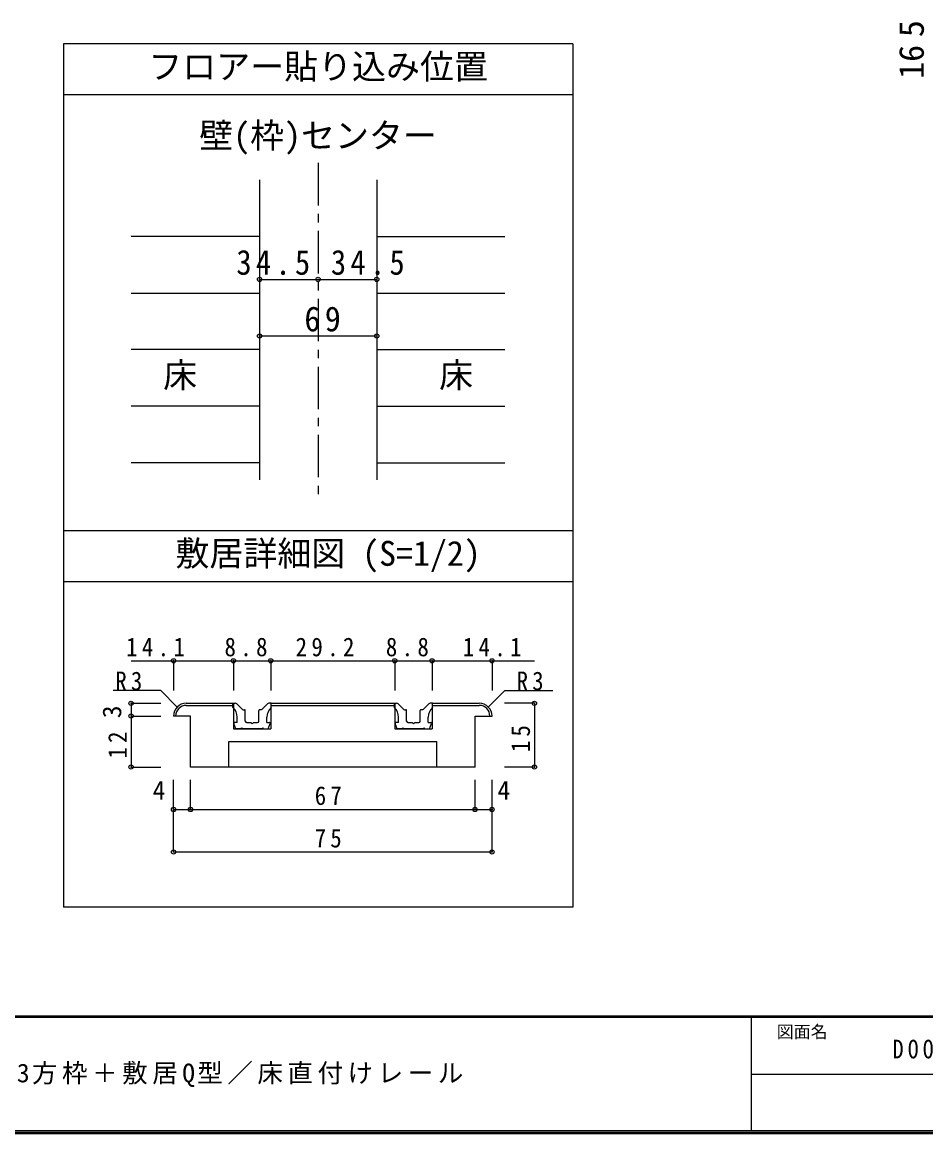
# Model space of a CAD drawing. Units: millimetres, scale not verified, with parts at other scales. Extents: x -973 to 977, y -718 to 696.
# Drawn here: x -428 to 104, y -701 to -47 of the extents above; entities that cross this region are included whole.
import ezdxf
from ezdxf.enums import TextEntityAlignment as Align

# ---------------------------------------------------------------- set-up
doc = ezdxf.new("R2010")
doc.units = ezdxf.units.MM
doc.header["$LTSCALE"] = 5
doc.header["$PDMODE"] = 32
doc.header["$PDSIZE"] = 2.5
doc.linetypes.add('CHAIN1', pattern=[8, 5, -1, 1, -1])
for name, color, linetype in [('0-1_通り芯', 4, 'CHAIN1'), ('0-3_仕上げ', 7, 'Continuous'), ('0-4_枠', 3, 'Continuous'), ('0-A_文字', 7, 'Continuous'), ('0-B_寸法', 7, 'Continuous'), ('1-4_枠', 3, 'Continuous'), ('1-7_金物', 7, 'Continuous'), ('1-B_寸法', 7, 'Continuous'), ('F-0_補助線', 7, 'Continuous'), ('F-1_枠', 6, 'Continuous'), ('F-A_文字', 7, 'Continuous')]:
    doc.layers.add(name, color=color, linetype=linetype)
doc.styles.add('ＭＳ ゴシック', font='')
doc.styles.get('ＭＳ ゴシック').set_extended_font_data('MS Gothic')

msp = doc.modelspace()

# ---------------------------------------------------------------- linework, layer by layer
at = {"layer": '0-1_通り芯'}
msp.add_line((-253.347, -129.5), (-253.347, -326.007), dxfattribs=at)
at = {"layer": '0-3_仕上げ', "color": 4}
for p, q in [((-287.847, -172.801), (-363.347, -172.801)), ((-218.847, -172.801), (-143.347, -172.801)), ((-363.347, -206.103), (-287.847, -206.103)), ((-218.847, -206.103), (-143.347, -206.103)), ((-287.847, -239.404), (-363.347, -239.404)), ((-218.847, -239.404), (-143.347, -239.404)), ((-287.847, -272.706), (-363.347, -272.706)), ((-218.847, -272.706), (-143.347, -272.706)), ((-287.847, -306.007), (-363.347, -306.007)), ((-218.847, -306.007), (-143.347, -306.007))]:
    msp.add_line(p, q, dxfattribs=at)
at = {"layer": '0-4_枠'}
for p, q in [((-287.847, -139.5), (-287.847, -316.007)), ((-218.847, -139.5), (-218.847, -316.007))]:
    msp.add_line(p, q, dxfattribs=at)
at = {"layer": '0-A_文字', "color": 3}
for p, q in [((-103.347, -59.5), (-403.347, -59.5)), ((-403.347, -59.5), (-403.347, -567.5)), ((-103.347, -89.5), (-403.347, -89.5)), ((-103.347, -346.007), (-403.347, -346.007)), ((-103.347, -376.007), (-403.347, -376.007))]:
    msp.add_line(p, q, dxfattribs=at)
msp.add_lwpolyline([(-103.347, -59.5), (-103.347, -567.5), (-403.347, -567.5)], dxfattribs=at)
at = {"layer": '0-B_寸法', "color": 4}
for p, q in [((-287.847, -198.062), (-253.347, -198.062)), ((-253.347, -198.062), (-218.847, -198.062)), ((-287.847, -231.363), (-218.847, -231.363))]:
    msp.add_line(p, q, dxfattribs=at)
at = {"layer": '0-B_寸法'}
for p in [(-287.847, -198.062), (-253.347, -198.062), (-218.847, -198.062), (-287.847, -231.363), (-218.847, -231.363)]:
    msp.add_point(p, dxfattribs=at)
at = {"layer": '1-4_枠'}
for p, q in [((-330.978, -447.51), (-303.228, -447.51)), ((-330.978, -448.76), (-303.228, -448.76)), ((-303.228, -447.51), (-303.228, -462.51)), ((-281.228, -447.51), (-281.228, -462.51)), ((-281.228, -447.51), (-208.228, -447.51)), ((-281.228, -448.76), (-208.228, -448.76)), ((-208.228, -447.51), (-208.228, -462.51)), ((-186.228, -447.51), (-186.228, -462.51)), ((-186.228, -447.51), (-158.478, -447.51)), ((-186.228, -448.76), (-158.478, -448.76)), ((-328.478, -455.01), (-338.478, -455.01)), ((-328.478, -485.01), (-328.478, -455.01)), ((-160.978, -455.01), (-150.978, -455.01)), ((-160.978, -485.01), (-160.978, -455.01)), ((-303.228, -462.51), (-281.228, -462.51)), ((-208.228, -462.51), (-186.228, -462.51)), ((-183.478, -485.01), (-183.478, -470.01)), ((-160.978, -485.01), (-328.478, -485.01))]:
    msp.add_line(p, q, dxfattribs=at)
msp.add_lwpolyline([(-305.978, -485.01), (-305.978, -470.01), (-183.478, -470.01)], dxfattribs=at)
for centre, radius, start, end in [((-330.978, -455.01), 7.5, 90, 180), ((-330.978, -455.01), 6.25, 90, 180), ((-158.478, -455.01), 7.5, 0, 90), ((-158.478, -455.01), 6.25, 0, 90)]:
    msp.add_arc(centre, radius, start, end, dxfattribs=at)
at = {"layer": '1-7_金物'}
for p, q in [((-303.478, -447.511), (-302.121, -447.511)), ((-303.478, -450.011), (-303.478, -447.511)), ((-298.073, -451.041), (-301.237, -447.877)), ((-297.542, -451.261), (-296.728, -451.261)), ((-286.914, -451.261), (-287.728, -451.261)), ((-286.384, -451.041), (-283.219, -447.877)), ((-208.478, -447.511), (-207.121, -447.511)), ((-208.478, -450.011), (-208.478, -447.511)), ((-203.073, -451.041), (-206.237, -447.877)), ((-202.542, -451.261), (-201.728, -451.261)), ((-191.914, -451.261), (-192.728, -451.261)), ((-191.384, -451.041), (-188.219, -447.877)), ((-300.978, -458.761), (-300.978, -455.601)), ((-296.228, -458.011), (-296.228, -451.761)), ((-288.228, -458.011), (-288.228, -451.761)), ((-283.478, -458.761), (-283.478, -455.601)), ((-205.978, -458.761), (-205.978, -455.601)), ((-201.228, -458.011), (-201.228, -451.761)), ((-193.228, -458.011), (-193.228, -451.761)), ((-188.478, -458.761), (-188.478, -455.601)), ((-301.728, -462.511), (-302.943, -459.445)), ((-300.978, -458.761), (-302.478, -458.761)), ((-298.978, -462.511), (-301.728, -462.511)), ((-298.978, -462.511), (-298.478, -462.011)), ((-298.478, -462.011), (-297.978, -462.511)), ((-286.478, -462.511), (-297.978, -462.511)), ((-292.228, -459.511), (-291.478, -458.761)), ((-291.478, -458.761), (-288.978, -458.761)), ((-285.978, -462.011), (-286.478, -462.511)), ((-285.478, -462.511), (-285.978, -462.011)), ((-285.478, -462.511), (-282.728, -462.511)), ((-283.478, -458.761), (-281.978, -458.761)), ((-282.728, -462.511), (-281.513, -459.445)), ((-206.728, -462.511), (-207.943, -459.445)), ((-205.978, -458.761), (-207.478, -458.761)), ((-203.978, -462.511), (-206.728, -462.511)), ((-203.978, -462.511), (-203.478, -462.011)), ((-203.478, -462.011), (-202.978, -462.511)), ((-191.478, -462.511), (-202.978, -462.511)), ((-197.228, -459.511), (-196.478, -458.761)), ((-196.478, -458.761), (-193.978, -458.761)), ((-190.978, -462.011), (-191.478, -462.511)), ((-190.478, -462.511), (-190.978, -462.011)), ((-190.478, -462.511), (-187.728, -462.511)), ((-188.478, -458.761), (-186.978, -458.761)), ((-187.728, -462.511), (-186.513, -459.445))]:
    msp.add_line(p, q, dxfattribs=at)
for points in [[(-280.978, -450.011), (-280.978, -447.511), (-282.335, -447.511)], [(-185.978, -450.011), (-185.978, -447.511), (-187.335, -447.511)], [(-295.478, -458.761), (-292.978, -458.761), (-292.228, -459.511)], [(-200.478, -458.761), (-197.978, -458.761), (-197.228, -459.511)]]:
    msp.add_lwpolyline(points, dxfattribs=at)
for centre, radius, start, end in [((-308.478, -455.601), 7.5, 0, 48.19), ((-302.121, -448.761), 1.25, 45, 90), ((-297.542, -450.511), 0.75, 225, 270), ((-296.728, -451.761), 0.5, 0, 90), ((-287.728, -451.761), 0.5, 90, 180), ((-286.914, -450.511), 0.75, 270, 315), ((-275.978, -455.601), 7.5, 131.81, 180), ((-282.335, -448.761), 1.25, 90, 135), ((-213.478, -455.601), 7.5, 0, 48.19), ((-207.121, -448.761), 1.25, 45, 90), ((-202.542, -450.511), 0.75, 225, 270), ((-201.728, -451.761), 0.5, 0, 90), ((-192.728, -451.761), 0.5, 90, 180), ((-191.914, -450.511), 0.75, 270, 315), ((-180.978, -455.601), 7.5, 131.81, 180), ((-187.335, -448.761), 1.25, 90, 135), ((-302.478, -459.261), 0.5, 90, 201.616), ((-295.478, -458.011), 0.75, 180, 270), ((-288.978, -458.011), 0.75, 270, 0), ((-281.978, -459.261), 0.5, 338.384, 90), ((-207.478, -459.261), 0.5, 90, 201.616), ((-200.478, -458.011), 0.75, 180, 270), ((-193.978, -458.011), 0.75, 270, 0), ((-186.978, -459.261), 0.5, 338.384, 90)]:
    msp.add_arc(centre, radius, start, end, dxfattribs=at)
at = {"layer": '1-B_寸法', "color": 4}
for p, q in [((-363.478, -422.51), (-303.228, -422.51)), ((-338.478, -422.51), (-338.478, -440.01)), ((-303.228, -422.51), (-303.228, -440.01)), ((-303.228, -422.51), (-281.228, -422.51)), ((-281.228, -422.51), (-281.228, -440.01)), ((-281.228, -422.51), (-208.228, -422.51)), ((-208.228, -422.51), (-208.228, -440.01)), ((-208.228, -422.51), (-186.228, -422.51)), ((-186.228, -422.51), (-186.228, -440.01)), ((-186.228, -422.51), (-125.978, -422.51)), ((-150.978, -422.51), (-150.978, -440.01)), ((-153.175, -449.707), (-143.478, -440.01)), ((-143.478, -440.01), (-115.238, -440.01)), ((-363.478, -447.51), (-345.978, -447.51)), ((-125.978, -447.51), (-143.691, -447.51)), ((-125.978, -447.51), (-125.978, -485.01)), ((-363.478, -455.01), (-345.978, -455.01)), ((-125.978, -485.01), (-143.691, -485.01)), ((-338.478, -510.01), (-338.478, -492.51)), ((-328.478, -510.01), (-328.478, -492.51)), ((-160.978, -510.01), (-160.978, -492.51)), ((-150.978, -510.01), (-150.978, -492.51)), ((-338.478, -510.01), (-150.978, -510.01)), ((-338.478, -535.01), (-338.478, -510.01)), ((-150.978, -535.01), (-150.978, -510.01)), ((-338.478, -535.01), (-150.978, -535.01))]:
    msp.add_line(p, q, dxfattribs=at)
for points in [[(-336.281, -449.707), (-345.978, -440.01), (-374.015, -440.01)], [(-363.478, -447.51), (-363.478, -485.01), (-345.978, -485.01)]]:
    msp.add_lwpolyline(points, dxfattribs=at)
at = {"layer": '1-B_寸法'}
for p in [(-338.478, -422.51), (-303.228, -422.51), (-281.228, -422.51), (-208.228, -422.51), (-186.228, -422.51), (-150.978, -422.51), (-363.478, -447.51), (-125.978, -447.51), (-363.478, -455.01), (-363.478, -485.01), (-125.978, -485.01), (-338.478, -510.01), (-328.478, -510.01), (-160.978, -510.01), (-150.978, -510.01), (-338.478, -535.01), (-150.978, -535.01)]:
    msp.add_point(p, dxfattribs=at)
at = {"layer": 'F-1_枠'}
for p, q in [((976.653, -631.667), (-973.347, -631.667)), ((976.653, -632.5), (-973.347, -632.5)), ((1.653, -632.5), (1.653, -699.167)), ((1.653, -665.833), (974.986, -665.834)), ((976.653, -699.167), (-973.347, -699.167)), ((976.653, -700), (-973.347, -700)), ((976.653, -700.833), (-973.347, -700.833))]:
    msp.add_line(p, q, dxfattribs=at)

# ---------------------------------------------------------------- texts
at = {"layer": '0-A_文字', "style": 'ＭＳ ゴシック'}
for s, p in [('フロアー貼り込み位置', (-353.347, -84.5)), ('壁(枠)センター', (-323.347, -125.091)), ('床', (-344.597, -266.055)), ('床', (-182.097, -266.055)), ('敷居詳細図 (S=1/2)', (-337.356, -371.007))]:
    msp.add_text(s, height=14.66, dxfattribs=at).set_placement(p, align=Align.BOTTOM_LEFT)
at = {"layer": '0-B_寸法', "style": 'ＭＳ ゴシック'}
for s, p in [('5', (107.653, -55.5)), ('16', (107.653, -80))]:
    msp.add_text(s, height=14.66, rotation=90, dxfattribs=at).set_placement(p, align=Align.BOTTOM_LEFT)
at = {"layer": '0-B_寸法', "char_height": 14.66, "attachment_point": 7, "style": 'ＭＳ ゴシック'}
for s, insert in [('\\T1.28;\\W0.9;34.5', (-301.465, -195.562)), ('\\T1.28;\\W0.9;34.5', (-245.828, -195.562)), ('\\T1.27;\\W0.95;69', (-261.472, -228.863))]:
    msp.add_mtext(s, dxfattribs=dict(at, insert=insert))
at = {"layer": '1-B_寸法', "style": 'ＭＳ ゴシック'}
msp.add_text('3', height=11, rotation=90, dxfattribs=at).set_placement((-365.978, -456.26), align=Align.BOTTOM_LEFT)
for p in [(-350.766, -507.51), (-147.79, -507.51)]:
    msp.add_text('4', height=11, dxfattribs=at).set_placement(p, align=Align.BOTTOM_LEFT)
at = {"layer": '1-B_寸法', "char_height": 11, "attachment_point": 7, "style": 'ＭＳ ゴシック'}
for s, insert in [('\\T1.38;\\W0.9;14.1', (-366.402, -420.01)), ('\\T1.38;\\W0.9;8.8', (-308.478, -420.01)), ('\\T1.38;\\W0.9;29.2', (-266.603, -420.01)), ('\\T1.38;\\W0.9;8.8', (-213.478, -420.01)), ('\\T1.38;\\W0.9;14.1', (-168.193, -420.01)), ('\\T1.36;\\W0.9;R3', (-372.765, -440.01)), ('\\T1.36;\\W0.9;R3', (-136.488, -440.01)), ('\\T1.36;\\W0.9;67', (-255.353, -507.51)), ('\\T1.36;\\W0.9;75', (-255.353, -532.51))]:
    msp.add_mtext(s, dxfattribs=dict(at, insert=insert))
at = {"layer": '1-B_寸法', "char_height": 11, "attachment_point": 7, "rotation": 90, "style": 'ＭＳ ゴシック'}
for s, insert in [('\\T1.36;\\W0.9;15', (-128.478, -476.26)), ('\\T1.36;\\W0.9;12', (-365.978, -480.01))]:
    msp.add_mtext(s, dxfattribs=dict(at, insert=insert))
at = {"layer": 'F-0_補助線', "insert": (84.986, -656.667), "char_height": 11, "attachment_point": 7, "style": 'ＭＳ ゴシック'}
msp.add_mtext('\\T1.39;\\W0.85;DOORETUS', dxfattribs=at)
at = {"layer": 'F-A_文字', "style": 'ＭＳ ゴシック'}
msp.add_text('図面名', height=7.331, dxfattribs=at).set_placement((16.653, -646.667), align=Align.BOTTOM_LEFT)
at = {"layer": 'F-A_文字', "insert": (-846.68, -673.333), "char_height": 11, "attachment_point": 7, "style": 'ＭＳ ゴシック'}
msp.add_mtext('\\T1.18;ドレタス\u3000H24引き違い戸（レールタイプ）調整枠\u30003方枠＋敷居Q型／床直付けレール', dxfattribs=at)

doc.saveas('drawing.dxf')
